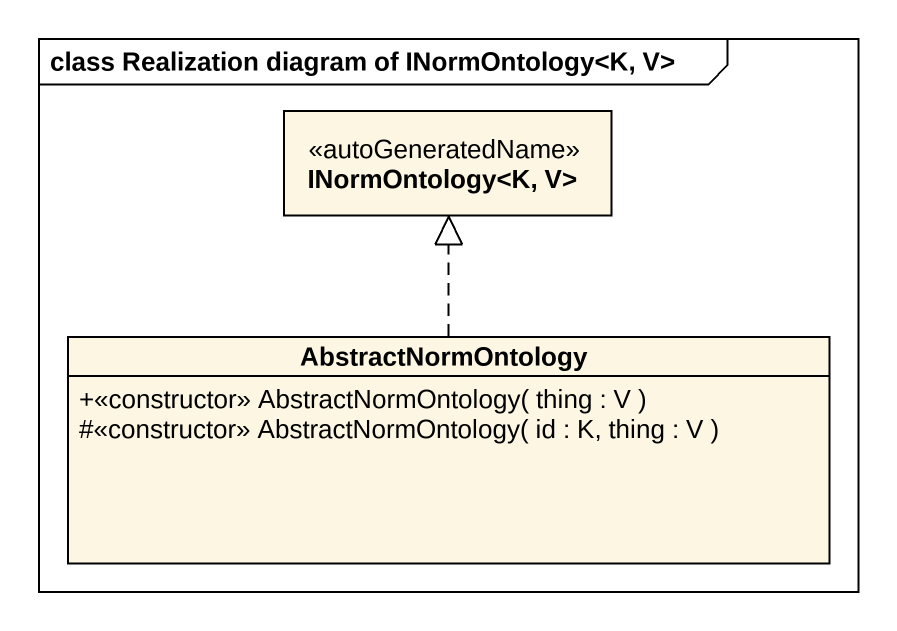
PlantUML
@startuml
mainframe class Realization diagram of INormOntology<K, V>
hide circle
hide empty members
skinparam classAttributeIconSize 0
interface "INormOntology<K, V>" as INormOntology_K_V <<autoGeneratedName>>
class AbstractNormOntology {
  +<<constructor>> AbstractNormOntology( thing : V )
  #<<constructor>> AbstractNormOntology( id : K, thing : V )
}
AbstractNormOntology .up.|> INormOntology_K_V
@enduml
